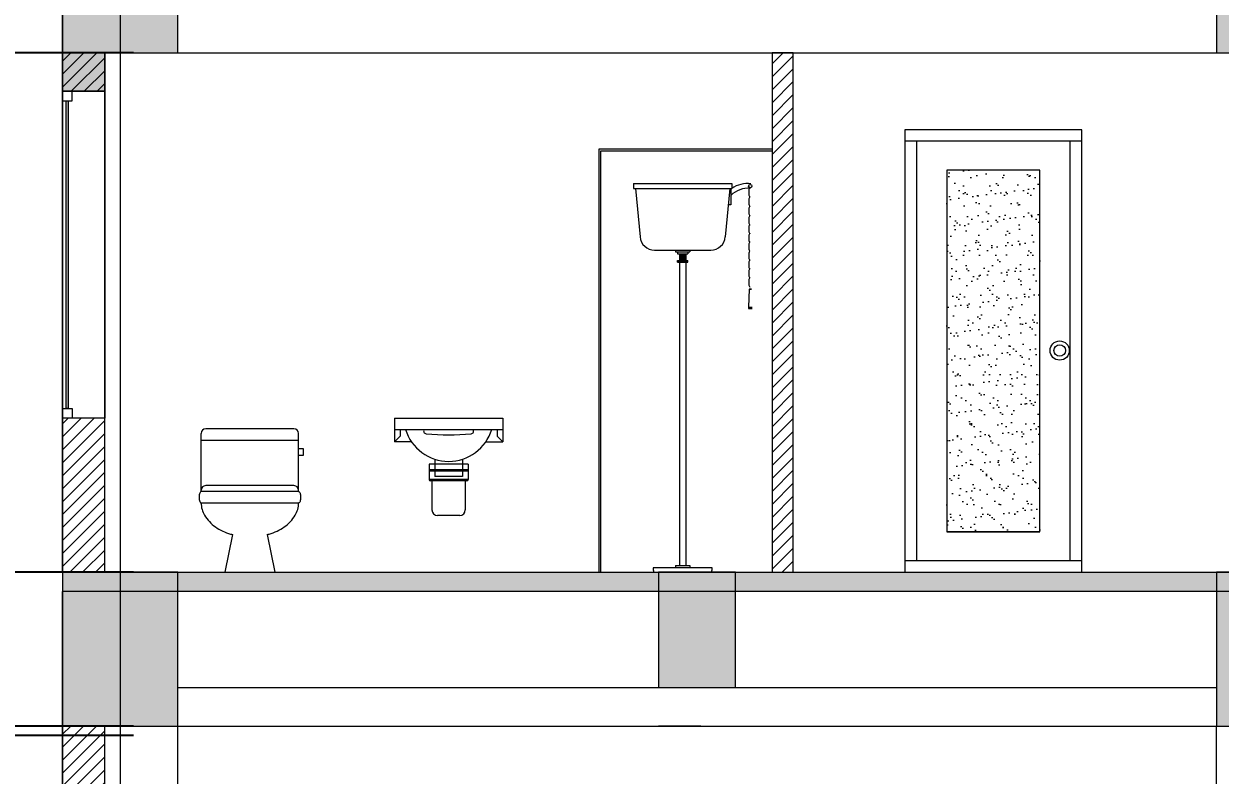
# Model space of a CAD drawing. Header units: millimetres. Extents: x 485872 to 486142, y -52344 to -52207.
# Drawn here: x 486095.54 to 486101.76, y -52331.93 to -52328.03 of the extents above; entities that cross this region are included whole.
import ezdxf

# ---------------------------------------------------------------- set-up
doc = ezdxf.new("R2010")
doc.units = ezdxf.units.MM
doc.header["$LTSCALE"] = 15
doc.header["$PDMODE"] = 2
doc.header["$PDSIZE"] = -10
doc.linetypes.add('DASHDOTX2', pattern=[50.8, 25.4, -12.7, 0, -12.7])
for name, color, linetype in [('Akira01', 7, 'Continuous'), ('Akira02', 8, 'Continuous'), ('G', 8, 'Continuous')]:
    doc.layers.add(name, color=color, linetype=linetype)
doc.styles.get("Standard").update_dxf_attribs({"font": ''})
doc.styles.get('Standard').set_extended_font_data('Flux Architect', italic=True)
doc.dimstyles.get("Standard").update_dxf_attribs({"dimtxt": 0.2, "dimasz": 0.15, "dimexe": 0.1, "dimexo": 0.3, "dimgap": 0.1, "dimtad": 1, "dimzin": 0, "dimdsep": 46, "dimtxsty": 'Standard', "dimblk": 'ARCHTICK', "dimcen": 0.09, "dimdle": 0.1, "dimclrd": 4, "dimclrt": 2, "dimadec": 0, "dimazin": 0, "dimtfac": 1, "dimtofl": 0, "dimtmove": 0, "dimatfit": 3, "dimfxl": 1, "dimtfillclr": 1, "dimtolj": 1, "dimtzin": 0, "dimarcsym": 1})

# ---------------------------------------------------------------- blocks, each defined once
blk = doc.blocks.new('Indoor')
at = {"lineweight": 5}
h = blk.add_hatch(dxfattribs=at)
h.set_pattern_fill('AR-SAND', color=153, scale=53.726984, style=0)
h.set_pattern_definition([(37.5, (631289.6, 71959.21), (-3.38444, 103.52243), [0, -81.66502, 0, -91.33587, 0, -87.30635]), (7.5, (631289.6, 71959.21), (95.08476, 151.6254), [0, -44.05613, 0, -73.60597, 0, -28.20667]), (327.5, (631223.515, 71959.21), (167.31345, 0.30404), [0, -26.86349, 0, -96.70857, 0, -126.25841]), (317.5, (631223.52, 71959.21), (161.51012, 47.15486), [0, -13.43175, 0, -63.39784, 0, -72.53143])])
h.paths.add_polyline_path([(662274.6, 13944), (662758.1, 13944), (662758.1, 15824.4), (662274.6, 15824.4)])
at = {"color": 7, "lineweight": 5}
for p, q in [((662976.4, 16034.4), (662056.4, 16034.4)), ((662056.4, 16034.4), (662056.4, 13734.4)), ((662976.4, 13734.4), (662976.4, 16034.4)), ((662976.4, 15974.4), (662056.4, 15974.4)), ((662116.4, 15974.4), (662116.4, 13794.4)), ((662916.4, 13794.4), (662916.4, 15974.4)), ((662274.6, 15824.4), (662274.6, 13944)), ((662758.1, 15824.4), (662274.6, 15824.4)), ((662758.1, 13944), (662758.1, 15824.4)), ((662274.6, 13944), (662758.1, 13944)), ((662056.4, 13794.4), (662976.4, 13794.4)), ((662056.4, 13734.4), (662976.4, 13734.4))]:
    blk.add_line(p, q, dxfattribs=at)
at = {"linetype": 'Continuous', "lineweight": 5}
blk.add_lwpolyline([(662758.1, 13944), (662274.6, 13944)], dxfattribs=at)
at = {"color": 7, "lineweight": 5}
for radius in [50, 30]:
    blk.add_circle((662861.5, 14886.4), radius, dxfattribs=at)
blk = doc.blocks.new('asdaw')
at = {"layer": 'Akira01', "lineweight": 9}
for p, q in [((712292.2, -38319.8), (712802.2, -38319.8)), ((712292.2, -38319.8), (712292.2, -38344.8)), ((712292.2, -38344.8), (712802.2, -38344.8)), ((712302.2, -38344.8), (712325.8, -38596.9)), ((712792.2, -38344.8), (712768.5, -38596.9)), ((712797.7, -38344.8), (712797.7, -38429.3)), ((712802.2, -38319.8), (712802.2, -38344.8)), ((712797.7, -38429.3), (712784.2, -38429.3)), ((712400.5, -38664.8), (712693.9, -38664.8)), ((712510.2, -38664.8), (712510.2, -38674.8)), ((712510.2, -38674.8), (712584.2, -38674.8)), ((712520.2, -38674.8), (712520.2, -38684.8)), ((712574.2, -38674.8), (712574.2, -38684.8)), ((712584.2, -38664.8), (712584.2, -38674.8)), ((712520.2, -38684.8), (712574.2, -38684.8)), ((712520.2, -38718.6), (712574.2, -38718.6)), ((712520.2, -38728.6), (712520.2, -38718.6)), ((712520.2, -38728.6), (712574.2, -38728.6)), ((712524.2, -38728.6), (712524.2, -38718.6)), ((712529.2, -38728.6), (712529.2, -38718.6)), ((712530.2, -38684.8), (712530.2, -38718.6)), ((712530.2, -38689.8), (712564.2, -38689.8)), ((712530.2, -38694.8), (712564.2, -38694.8)), ((712530.2, -38699.8), (712564.2, -38699.8)), ((712530.2, -38704.8), (712564.2, -38704.8)), ((712530.2, -38709.8), (712564.2, -38709.8)), ((712530.2, -38714.8), (712564.2, -38714.8)), ((712530.2, -38728.6), (712530.2, -40304.8)), ((712534.2, -38728.6), (712534.2, -38718.6)), ((712539.2, -38728.6), (712539.2, -38718.6)), ((712544.2, -38728.6), (712544.2, -38718.6)), ((712549.2, -38728.6), (712549.2, -38718.6)), ((712554.2, -38728.6), (712554.2, -38718.6)), ((712559.2, -38728.6), (712559.2, -38718.6)), ((712564.2, -38684.8), (712564.2, -38718.6)), ((712564.2, -38728.6), (712564.2, -38718.6)), ((712564.2, -38728.6), (712564.2, -40304.8)), ((712569.2, -38728.6), (712569.2, -38718.6)), ((712574.2, -38728.6), (712574.2, -38718.6)), ((712893.2, -38868.5), (712889.5, -38961.9)), ((712893.2, -38868.5), (712905.2, -38868.5)), ((712889.2, -38961.9), (712909.2, -38961.9)), ((712889.2, -38968.5), (712909.2, -38968.5)), ((712394.8, -40314.8), (712699.5, -40314.8)), ((712395, -40339.4), (712699.7, -40339.4)), ((712510.2, -40304.8), (712584.2, -40304.8)), ((712510.2, -40304.8), (712510.2, -40314.8)), ((712584.2, -40304.8), (712584.2, -40314.8))]:
    blk.add_line(p, q, dxfattribs=at)
blk.add_circle((712898.4, -38332.4), 8.69, dxfattribs=at)
for centre, radius, start, end in [((712885.2, -38465.1), 121.1, 83.33512, 136.2581), ((712885.2, -38465.1), 146.1, 83.33512, 124.63102), ((712970.5, -38364.3), 79.9, 172.43195, 180), ((712970.5, -38364.3), 79.9, 180, 187.56805), ((712934.8, -38359.6), 43.9, 162.21611, 172.43195), ((712912.5, -38352.4), 20.5, 142.24686, 162.21611), ((712970.5, -38412.8), 79.9, 172.43195, 180), ((712970.5, -38412.8), 79.9, 180, 187.56805), ((712934.8, -38369.1), 43.9, 187.56805, 197.78389), ((712934.8, -38408), 43.9, 162.21611, 172.43195), ((712934.8, -38417.5), 43.9, 187.56805, 197.78389), ((712912.5, -38376.2), 20.5, 197.78389, 217.75314), ((712912.5, -38400.9), 20.5, 142.24686, 162.21611), ((712912.5, -38424.7), 20.5, 197.78389, 217.75314), ((712970.5, -38461.7), 79.9, 172.43195, 180), ((712970.5, -38461.7), 79.9, 180, 187.56805), ((712934.8, -38457), 43.9, 162.21611, 172.43195), ((712934.8, -38466.4), 43.9, 187.56805, 197.78389), ((712934.8, -38505.9), 43.9, 162.21611, 172.43195), ((712912.5, -38449.8), 20.5, 142.24686, 162.21611), ((712912.5, -38473.6), 20.5, 197.78389, 217.75314), ((712912.5, -38498.7), 20.5, 142.24686, 162.21611), ((712970.5, -38510.6), 79.9, 172.43195, 180), ((712970.5, -38510.6), 79.9, 180, 187.56805), ((712970.5, -38555.7), 79.9, 172.43195, 180), ((712970.5, -38555.7), 79.9, 180, 187.56805), ((712934.8, -38515.4), 43.9, 187.56805, 197.78389), ((712934.8, -38550.9), 43.9, 162.21611, 172.43195), ((712912.5, -38522.5), 20.5, 197.78389, 217.75314), ((712912.5, -38543.8), 20.5, 142.24686, 162.21611), ((712400.5, -38589.8), 75, 185.35583, 270), ((712693.9, -38589.8), 75, 270, 354.64417), ((712970.5, -38601.7), 79.9, 172.43195, 180), ((712970.5, -38601.7), 79.9, 180, 187.56805), ((712934.8, -38560.4), 43.9, 187.56805, 197.78389), ((712934.8, -38596.9), 43.9, 162.21611, 172.43195), ((712934.8, -38606.4), 43.9, 187.56805, 197.78389), ((712912.5, -38567.6), 20.5, 197.78389, 217.75314), ((712912.5, -38589.8), 20.5, 142.24686, 162.21611), ((712970.5, -38646.7), 79.9, 172.43195, 180), ((712970.5, -38646.7), 79.9, 180, 187.56805), ((712934.8, -38642), 43.9, 162.21611, 172.43195), ((712934.8, -38651.5), 43.9, 187.56805, 197.78389), ((712934.8, -38689.9), 43.9, 162.21611, 172.43195), ((712912.5, -38613.6), 20.5, 197.78389, 217.75314), ((712912.5, -38634.8), 20.5, 142.24686, 162.21611), ((712912.5, -38658.6), 20.5, 197.78389, 217.75314), ((712912.5, -38682.7), 20.5, 142.24686, 162.21611), ((712970.5, -38694.6), 79.9, 172.43195, 180), ((712970.5, -38694.6), 79.9, 180, 187.56805), ((712970.5, -38740.6), 79.9, 172.43195, 180), ((712970.5, -38740.6), 79.9, 180, 187.56805), ((712934.8, -38699.4), 43.9, 187.56805, 197.78389), ((712934.8, -38735.9), 43.9, 162.21611, 172.43195), ((712912.5, -38706.5), 20.5, 197.78389, 217.75314), ((712912.5, -38728.7), 20.5, 142.24686, 162.21611), ((712970.5, -38785.7), 79.9, 172.43195, 180), ((712970.5, -38785.7), 79.9, 180, 187.56805), ((712934.8, -38745.4), 43.9, 187.56805, 197.78389), ((712934.8, -38780.9), 43.9, 162.21611, 172.43195), ((712934.8, -38790.4), 43.9, 187.56805, 197.78389), ((712912.5, -38752.5), 20.5, 197.78389, 217.75314), ((712912.5, -38773.8), 20.5, 142.24686, 162.21611), ((712912.5, -38797.6), 20.5, 197.78389, 217.75314), ((712970.5, -38832.6), 79.9, 172.43195, 180), ((712970.5, -38832.6), 79.9, 180, 187.56805), ((712934.8, -38827.9), 43.9, 162.21611, 172.43195), ((712934.8, -38837.4), 43.9, 187.56805, 197.78389), ((712912.5, -38820.7), 20.5, 142.24686, 162.21611), ((712912.5, -38844.5), 20.5, 197.78389, 217.75314), ((712899.2, -38888.2), 20.6, 73.10685, 106.89315), ((712898.9, -38965.2), 10.2, 161.17882, 198.82118), ((712739.6, -40324.3), 345, 178.42802, 182.50286), ((712354.7, -40324.3), 345, 357.49714, 1.57198)]:
    blk.add_arc(centre, radius, start, end, dxfattribs=at)
blk = doc.blocks.new('qweqer')
at = {"layer": 'Akira01', "lineweight": 9}
for p, q in [((750184.4, 228418.5), (749804.4, 228418.5)), ((749784.4, 228148.5), (749784.4, 228398.5)), ((750204.4, 228148.5), (750204.4, 228398.5)), ((749784.4, 228148.5), (749784.4, 228153.5)), ((750184.4, 228173.5), (749804.4, 228173.5)), ((750204.4, 228148.5), (750204.4, 228153.5)), ((749920, 227962.4), (749886.1, 227800.5)), ((750068.9, 227962.4), (750102.8, 227800.5)), ((749886.1, 227800.5), (750102.8, 227800.5))]:
    blk.add_line(p, q, dxfattribs=at)
for points in [[(749784.4, 228148.5, 0.218761), (749781.7, 228147.2, 0.09219), (749778.2, 228141.2, 0.048885), (749776.3, 228133.7, 0.036571), (749775.6, 228123.5, 0.036571), (749776.3, 228113.3, 0.048885), (749778.2, 228105.8, 0.09219), (749781.7, 228099.8, 0.218761), (749784.4, 228098.5, 0.218761)], [(750204.4, 228148.5, -0.218761), (750207.2, 228147.2, -0.09219), (750210.7, 228141.2, -0.048885), (750212.6, 228133.7, -0.036571), (750213.3, 228123.5, -0.036571), (750212.6, 228113.3, -0.048885), (750210.7, 228105.8, -0.09219), (750207.2, 228099.8, -0.218761), (750204.4, 228098.5, -0.218761)], [(749784.4, 228098.5, 0.135602), (749799, 228045.9, 0.106923), (749845.9, 227995.7, 0.081757), (749911.1, 227964.8, 0.00758), (749920, 227962.4, 0.06994)], [(750068.9, 227962.4, 0.00758), (750077.8, 227964.8, 0.081757), (750142.9, 227995.7, 0.106923), (750189.9, 228045.9, 0.135602), (750204.4, 228098.5, 0.135602)]]:
    blk.add_lwpolyline(points, format="xyb", dxfattribs=at)
for centre, start, end in [((749804.4, 228398.5), 90, 180), ((750184.4, 228398.5), 0, 90), ((749804.4, 228153.5), 90, 180), ((750184.4, 228153.5), 0, 90)]:
    blk.add_arc(centre, 20, start, end, dxfattribs=at)
at = {"layer": 'Akira02', "lineweight": 9}
for p, q in [((750204.4, 228368.5), (749784.4, 228368.5)), ((750204.4, 228333.7), (750224.4, 228333.7)), ((750224.4, 228303.7), (750204.4, 228303.7)), ((750224.4, 228333.7), (750224.4, 228303.7)), ((750204.4, 228148.5), (749784.4, 228148.5)), ((750204.4, 228098.5), (749784.4, 228098.5))]:
    blk.add_line(p, q, dxfattribs=at)
blk = doc.blocks.new('adawwqwe')
at = {"layer": 'Akira01', "lineweight": 9}
for p, q in [((746781.7, 237250.5), (747171.7, 237250.5)), ((746781.7, 237250.5), (746781.7, 237165.5)), ((746781.7, 237250.5), (746781.7, 237165.5)), ((746781.7, 237250.5), (747171.7, 237250.5)), ((747171.7, 237250.5), (747171.7, 237165.5)), ((747171.7, 237250.5), (747171.7, 237165.5)), ((746781.7, 237210.5), (747171.7, 237210.5)), ((746781.7, 237210.5), (747171.7, 237210.5)), ((747171.7, 237165.5), (747151.7, 237185.5)), ((746843.4, 237165.5), (746781.7, 237165.5)), ((746843.4, 237165.5), (746781.7, 237165.5)), ((747110, 237165.5), (747171.7, 237165.5)), ((747110, 237165.5), (747171.7, 237165.5)), ((747046.7, 237085.5), (746906.7, 237085.5)), ((746906.7, 237085.5), (746906.7, 237030.5)), ((746906.7, 237085.5), (746906.7, 237030.5)), ((746926.7, 237103.4), (746926.7, 237085.5)), ((746926.7, 237103.4), (746926.7, 237085.5)), ((746926.7, 237085.5), (746926.7, 237040.5)), ((747026.7, 237103.4), (747026.7, 237085.5)), ((747026.7, 237103.4), (747026.7, 237085.5)), ((747026.7, 237085.5), (747026.7, 237040.5)), ((747046.7, 237085.5), (747046.7, 237030.5)), ((747046.7, 237085.5), (747046.7, 237030.5)), ((746916.7, 237025.5), (746916.7, 236920.5)), ((746916.7, 237025.5), (746916.7, 236920.5)), ((747026.7, 237040.5), (746926.7, 237040.5)), ((747036.7, 237025.5), (747036.7, 236920.5)), ((747036.7, 237025.5), (747036.7, 236920.5)), ((747016.7, 236900.5), (746936.7, 236900.5)), ((747016.7, 236900.5), (746936.7, 236900.5))]:
    blk.add_line(p, q, dxfattribs=at)
for centre, radius, start, end in [((746976.7, 237257.5), 162, 196.8528, 343.1472), ((746976.7, 237257.5), 162, 196.8528, 343.1472), ((746911.7, 237030.5), 5, 180, 270), ((746911.7, 237030.5), 5, 180, 270), ((747041.7, 237030.5), 5, 270, 0), ((747041.7, 237030.5), 5, 270, 0), ((746936.7, 236920.5), 20, 180, 270), ((746936.7, 236920.5), 20, 180, 270), ((747016.7, 236920.5), 20, 270, 0), ((747016.7, 236920.5), 20, 270, 0)]:
    blk.add_arc(centre, radius, start, end, dxfattribs=at)
at = {"layer": 'Akira02', "lineweight": 9}
for p, q in [((746781.7, 237165.5), (746801.7, 237185.5)), ((746801.7, 237210.5), (746801.7, 237185.5)), ((747151.7, 237210.5), (747151.7, 237185.5)), ((747046.7, 237085.5), (746906.7, 237085.5)), ((747046.7, 237065.5), (746906.7, 237065.5)), ((747046.7, 237060.5), (746906.7, 237060.5)), ((747046.7, 237030.5), (746906.7, 237030.5)), ((747041.7, 237025.5), (746911.7, 237025.5)), ((747041.7, 237025.5), (746911.7, 237025.5))]:
    blk.add_line(p, q, dxfattribs=at)
for centre, radius, start, end in [((746896.7, 237204.5), 10, 143.1122, 264.2788), ((746976.7, 238003), 812.5, 264.2788, 275.7212), ((747056.7, 237204.5), 10, 275.7212, 36.8878)]:
    blk.add_arc(centre, radius, start, end, dxfattribs=at)
blk = doc.blocks.new('_ArchTick')
at = {"color": 0, "const_width": 0.15}
blk.add_lwpolyline([(-0.5, -0.5), (0.5, 0.5)], dxfattribs=at)
blk = doc.blocks.new('*D198')
at = {"color": 4, "linetype": 'Continuous', "lineweight": -2, "transparency": 16777216}
blk.add_line((486091.3396, -52334.4766), (486091.3396, -52331.6266), dxfattribs=at)
at = {"color": 0, "linetype": 'Continuous', "lineweight": -2, "transparency": 16777216}
for p, q in [((486096.1089, -52331.7266), (486091.2396, -52331.7266)), ((486096.1089, -52334.3766), (486091.2396, -52334.3766))]:
    blk.add_line(p, q, dxfattribs=at)
at = {"layer": 'Defpoints', "color": 0, "linetype": 'Continuous', "lineweight": 13, "transparency": 16777216}
for p in [(486091.3396, -52331.7266), (486096.4089, -52331.7266), (486096.4089, -52334.3766)]:
    blk.add_point(p, dxfattribs=at)
at = {"color": 4, "linetype": 'Continuous', "lineweight": -2, "transparency": 16777216, "xscale": 0.15, "yscale": 0.15, "zscale": 0.15}
for p, rotation in [((486091.3396, -52331.7266), 90), ((486091.3396, -52334.3766), 270)]:
    blk.add_blockref('_ArchTick', p, dxfattribs=dict(at, rotation=rotation))
at = {"color": 2, "linetype": 'Continuous', "lineweight": 13, "transparency": 16777216, "insert": (486091.1374, -52333.0516), "char_height": 0.2, "attachment_point": 5, "rotation": 90}
blk.add_mtext('\\A1;2.65', dxfattribs=at)
blk = doc.blocks.new('*D199')
at = {"color": 4, "linetype": 'Continuous', "lineweight": -2, "transparency": 16777216}
blk.add_line((486091.3396, -52331.8266), (486091.3396, -52330.7766), dxfattribs=at)
at = {"color": 0, "linetype": 'Continuous', "lineweight": -2, "transparency": 16777216}
for p, q in [((486096.1089, -52330.8766), (486091.2396, -52330.8766)), ((486096.1089, -52331.7266), (486091.2396, -52331.7266))]:
    blk.add_line(p, q, dxfattribs=at)
at = {"layer": 'Defpoints', "color": 0, "linetype": 'Continuous', "lineweight": 13, "transparency": 16777216}
for p in [(486091.3396, -52330.8766), (486096.4089, -52330.8766), (486096.4089, -52331.7266)]:
    blk.add_point(p, dxfattribs=at)
at = {"color": 4, "linetype": 'Continuous', "lineweight": -2, "transparency": 16777216, "xscale": 0.15, "yscale": 0.15, "zscale": 0.15}
for p, rotation in [((486091.3396, -52330.8766), 90), ((486091.3396, -52331.7266), 270)]:
    blk.add_blockref('_ArchTick', p, dxfattribs=dict(at, rotation=rotation))
at = {"color": 2, "linetype": 'Continuous', "lineweight": 13, "transparency": 16777216, "insert": (486091.1374, -52331.3016), "char_height": 0.2, "attachment_point": 5, "rotation": 90}
blk.add_mtext('\\A1;0.85', dxfattribs=at)
blk = doc.blocks.new('*D200')
at = {"color": 4, "linetype": 'Continuous', "lineweight": -2, "transparency": 16777216}
blk.add_line((486091.3396, -52330.9766), (486091.3396, -52328.0766), dxfattribs=at)
at = {"color": 0, "linetype": 'Continuous', "lineweight": -2, "transparency": 16777216}
for p, q in [((486096.1089, -52328.1766), (486091.2396, -52328.1766)), ((486096.1089, -52330.8766), (486091.2396, -52330.8766))]:
    blk.add_line(p, q, dxfattribs=at)
at = {"layer": 'Defpoints', "color": 0, "linetype": 'Continuous', "lineweight": 13, "transparency": 16777216}
for p in [(486091.3396, -52328.1766), (486096.4089, -52328.1766), (486096.4089, -52330.8766)]:
    blk.add_point(p, dxfattribs=at)
at = {"color": 4, "linetype": 'Continuous', "lineweight": -2, "transparency": 16777216, "xscale": 0.15, "yscale": 0.15, "zscale": 0.15}
for p, rotation in [((486091.3396, -52328.1766), 90), ((486091.3396, -52330.8766), 270)]:
    blk.add_blockref('_ArchTick', p, dxfattribs=dict(at, rotation=rotation))
at = {"color": 2, "linetype": 'Continuous', "lineweight": 13, "transparency": 16777216, "insert": (486091.1374, -52329.5266), "char_height": 0.2, "attachment_point": 5, "rotation": 90}
blk.add_mtext('\\A1;2.70', dxfattribs=at)
blk = doc.blocks.new('*D201')
at = {"color": 4, "linetype": 'Continuous', "lineweight": -2, "transparency": 16777216}
blk.add_line((486091.3396, -52331.7766), (486091.3396, -52330.7766), dxfattribs=at)
at = {"color": 0, "linetype": 'Continuous', "lineweight": -2, "transparency": 16777216}
for p, q in [((486096.1089, -52330.8766), (486091.2396, -52330.8766)), ((486096.1089, -52331.6766), (486091.2396, -52331.6766))]:
    blk.add_line(p, q, dxfattribs=at)
at = {"layer": 'Defpoints', "color": 0, "linetype": 'Continuous', "lineweight": 13, "transparency": 16777216}
for p in [(486091.3396, -52330.8766), (486096.4089, -52330.8766), (486096.4089, -52331.6766)]:
    blk.add_point(p, dxfattribs=at)
at = {"color": 4, "linetype": 'Continuous', "lineweight": -2, "transparency": 16777216, "xscale": 0.15, "yscale": 0.15, "zscale": 0.15}
for p, rotation in [((486091.3396, -52330.8766), 90), ((486091.3396, -52331.6766), 270)]:
    blk.add_blockref('_ArchTick', p, dxfattribs=dict(at, rotation=rotation))
at = {"color": 2, "linetype": 'Continuous', "lineweight": 13, "transparency": 16777216, "insert": (486091.1374, -52331.2766), "char_height": 0.2, "attachment_point": 5, "rotation": 90}
blk.add_mtext('\\A1;0.80', dxfattribs=at)
blk = doc.blocks.new('*D202')
at = {"color": 4, "linetype": 'Continuous', "lineweight": -2, "transparency": 16777216}
blk.add_line((486091.3396, -52330.9766), (486091.3396, -52328.0766), dxfattribs=at)
at = {"color": 0, "linetype": 'Continuous', "lineweight": -2, "transparency": 16777216}
for p, q in [((486096.1089, -52328.1766), (486091.2396, -52328.1766)), ((486096.1089, -52330.8766), (486091.2396, -52330.8766))]:
    blk.add_line(p, q, dxfattribs=at)
at = {"layer": 'Defpoints', "color": 0, "linetype": 'Continuous', "lineweight": 13, "transparency": 16777216}
for p in [(486091.3396, -52328.1766), (486096.4089, -52328.1766), (486096.4089, -52330.8766)]:
    blk.add_point(p, dxfattribs=at)
at = {"color": 4, "linetype": 'Continuous', "lineweight": -2, "transparency": 16777216, "xscale": 0.15, "yscale": 0.15, "zscale": 0.15}
for p, rotation in [((486091.3396, -52328.1766), 90), ((486091.3396, -52330.8766), 270)]:
    blk.add_blockref('_ArchTick', p, dxfattribs=dict(at, rotation=rotation))
at = {"color": 2, "linetype": 'Continuous', "lineweight": 13, "transparency": 16777216, "insert": (486091.1374, -52329.5266), "char_height": 0.2, "attachment_point": 5, "rotation": 90}
blk.add_mtext('\\A1;2.70', dxfattribs=at)
blk = doc.blocks.new('*D203')
at = {"color": 4, "linetype": 'Continuous', "lineweight": -2, "transparency": 16777216}
blk.add_line((486091.3396, -52328.2766), (486091.3396, -52327.2766), dxfattribs=at)
at = {"color": 0, "linetype": 'Continuous', "lineweight": -2, "transparency": 16777216}
for p, q in [((486096.1089, -52327.3766), (486091.2396, -52327.3766)), ((486096.1089, -52328.1766), (486091.2396, -52328.1766))]:
    blk.add_line(p, q, dxfattribs=at)
at = {"layer": 'Defpoints', "color": 0, "linetype": 'Continuous', "lineweight": 13, "transparency": 16777216}
for p in [(486091.3396, -52327.3766), (486096.4089, -52327.3766), (486096.4089, -52328.1766)]:
    blk.add_point(p, dxfattribs=at)
at = {"color": 4, "linetype": 'Continuous', "lineweight": -2, "transparency": 16777216, "xscale": 0.15, "yscale": 0.15, "zscale": 0.15}
for p, rotation in [((486091.3396, -52327.3766), 90), ((486091.3396, -52328.1766), 270)]:
    blk.add_blockref('_ArchTick', p, dxfattribs=dict(at, rotation=rotation))
at = {"color": 2, "linetype": 'Continuous', "lineweight": 13, "transparency": 16777216, "insert": (486091.1374, -52327.7766), "char_height": 0.2, "attachment_point": 5, "rotation": 90}
blk.add_mtext('\\A1;0.80', dxfattribs=at)

msp = doc.modelspace()

# ---------------------------------------------------------------- hatches: boundary and pattern name
at = {"linetype": 'Continuous', "lineweight": 13}
h = msp.add_hatch(color=256, dxfattribs=at)
h.dxf.hatch_style = 1
h.paths.add_polyline_path([(486095.7389, -52328.1766), (486096.3389, -52328.1766), (486096.3389, -52327.3766), (486095.7389, -52327.3766)])
h = msp.add_hatch(color=256, dxfattribs=at)
h.dxf.hatch_style = 1
h.paths.add_polyline_path([(486101.7389, -52328.1766), (486102.3389, -52328.1766), (486102.3389, -52327.3766), (486101.7389, -52327.3766)])
at = {"linetype": 'Continuous', "lineweight": 13, "true_color": 0xb64b2b}
h = msp.add_hatch(dxfattribs=at)
h.set_pattern_fill('ANSI31', color=15, scale=0.015)
h.set_pattern_definition([(45, (485386.416567, -52329.337264), (-0.0336759605, 0.0336759605), [])])
h.paths.add_polyline_path([(486095.9589, -52330.0766), (486095.7389, -52330.0766), (486095.7389, -52330.8766), (486095.9589, -52330.8766)])
h.paths.add_polyline_path([(486095.9589, -52328.1766), (486095.7389, -52328.1766), (486095.7389, -52328.3766), (486095.7889, -52328.3766), (486095.9589, -52328.3766)])
h.paths.add_polyline_path([(486099.5389, -52328.1766), (486099.4289, -52328.1766), (486099.4289, -52330.8766), (486099.5389, -52330.8766)])
h.paths.add_polyline_path([(486107.2089, -52328.1766), (486107.0989, -52328.1766), (486107.0989, -52328.4766), (486107.2089, -52328.4766)])
h.paths.add_polyline_path([(486115.9789, -52328.1766), (486115.8689, -52328.1766), (486115.8689, -52328.4766), (486115.9789, -52328.4766)])
h.paths.add_polyline_path([(486123.6489, -52328.1766), (486123.5389, -52328.1766), (486123.5389, -52330.8766), (486123.6489, -52330.8766)])
h.paths.add_polyline_path([(486127.3389, -52330.0766), (486127.2889, -52330.0766), (486127.1189, -52330.0766), (486127.1189, -52330.8766), (486127.3389, -52330.8766)])
h.paths.add_polyline_path([(486127.3389, -52328.1766), (486127.1189, -52328.1766), (486127.1189, -52328.3766), (486127.3389, -52328.3766)])
at = {"linetype": 'Continuous', "lineweight": 13}
h = msp.add_hatch(color=256, dxfattribs=at)
h.dxf.hatch_style = 1
h.paths.add_polyline_path([(486095.7389, -52328.1766), (486095.9589, -52328.1766), (486095.9589, -52328.3766), (486095.7389, -52328.3766)])
h = msp.add_hatch(color=143, dxfattribs=at)
h.dxf.hatch_style = 1
h.paths.add_polyline_path([(486095.7589, -52330.0266), (486095.7589, -52328.4266), (486095.7689, -52328.4266), (486095.7689, -52330.0266)])
h = msp.add_hatch(color=256, dxfattribs=at)
h.dxf.hatch_style = 1
h.paths.add_polyline_path([(486095.7389, -52331.6766), (486096.3389, -52331.6766), (486096.3389, -52330.8766), (486095.7389, -52330.8766)])
h = msp.add_hatch(color=256, dxfattribs=at)
h.dxf.hatch_style = 1
h.paths.add_polyline_path([(486095.7389, -52331.6766), (486096.3389, -52331.6766), (486096.3389, -52330.8766), (486095.7389, -52330.8766)])
h = msp.add_hatch(color=256, dxfattribs=at)
h.dxf.hatch_style = 1
h.paths.add_polyline_path([(486095.7389, -52330.8766), (486095.7389, -52330.9766), (486127.3389, -52330.9766), (486127.3389, -52331.0766), (486127.3389, -52330.8766)])
h = msp.add_hatch(color=256, dxfattribs=at)
h.dxf.hatch_style = 1
h.paths.add_polyline_path([(486098.8389, -52331.4766), (486099.2389, -52331.4766), (486099.2389, -52330.8766), (486098.8389, -52330.8766)])
h = msp.add_hatch(color=256, dxfattribs=at)
h.dxf.hatch_style = 1
h.paths.add_polyline_path([(486098.8389, -52331.4766), (486099.2389, -52331.4766), (486099.2389, -52330.8766), (486098.8389, -52330.8766)])
h = msp.add_hatch(color=256, dxfattribs=at)
h.dxf.hatch_style = 1
h.paths.add_polyline_path([(486101.7389, -52331.6766), (486102.3389, -52331.6766), (486102.3389, -52330.8766), (486101.7389, -52330.8766)])
h = msp.add_hatch(color=256, dxfattribs=at)
h.dxf.hatch_style = 1
h.paths.add_polyline_path([(486101.7389, -52331.6766), (486102.3389, -52331.6766), (486102.3389, -52330.8766), (486101.7389, -52330.8766)])
at = {"linetype": 'Continuous', "lineweight": 13, "true_color": 0xb64b2b}
h = msp.add_hatch(dxfattribs=at)
h.set_pattern_fill('ANSI31', color=15, scale=0.015)
h.set_pattern_definition([(45, (485386.416567, -52287.037264), (-0.0336759605, 0.0336759605), [])])
h.paths.add_polyline_path([(486095.9589, -52331.6766), (486095.7389, -52331.6766), (486095.7389, -52334.3766), (486095.9589, -52334.3766)])

# ---------------------------------------------------------------- linework, layer by layer
at = {"color": 6, "linetype": 'DASHDOTX2', "lineweight": 13}
for p, q in [((486096.0389, -52306.3766), (486096.0389, -52331.6766)), ((486096.0389, -52330.8766), (486096.0389, -52342.3766))]:
    msp.add_line(p, q, dxfattribs=at)
at = {"linetype": 'Continuous', "lineweight": 13}
for p, q in [((486095.7389, -52330.8766), (486095.7389, -52327.4766)), ((486095.7389, -52330.8766), (486095.7389, -52327.4766)), ((486095.7389, -52331.6766), (486095.7389, -52330.9766)), ((486095.7389, -52334.3766), (486095.7389, -52331.0568)), ((486095.7389, -52334.3766), (486095.7389, -52331.3175))]:
    msp.add_line(p, q, dxfattribs=at)
for points in [[(486095.7389, -52328.1766), (486096.3389, -52328.1766), (486096.3389, -52327.3766), (486095.7389, -52327.3766)], [(486101.7389, -52328.1766), (486102.3389, -52328.1766), (486102.3389, -52327.3766), (486101.7389, -52327.3766)], [(486095.7389, -52330.8766), (486095.9589, -52330.8766), (486095.9589, -52328.1766), (486095.7389, -52328.1766)], [(486095.7389, -52328.1766), (486095.9589, -52328.1766), (486095.9589, -52328.3766), (486095.7389, -52328.3766)], [(486099.4289, -52330.8766), (486099.5389, -52330.8766), (486099.5389, -52328.1766), (486099.4289, -52328.1766)], [(486095.7389, -52328.3766), (486095.9589, -52328.3766), (486095.9589, -52330.0766), (486095.7389, -52330.0766)], [(486095.7389, -52331.6766), (486096.3389, -52331.6766), (486096.3389, -52330.8766), (486095.7389, -52330.8766)], [(486095.7389, -52331.6766), (486096.3389, -52331.6766), (486096.3389, -52330.8766), (486095.7389, -52330.8766)], [(486098.8389, -52331.4766), (486099.2389, -52331.4766), (486099.2389, -52330.8766), (486098.8389, -52330.8766)], [(486098.8389, -52331.4766), (486099.2389, -52331.4766), (486099.2389, -52330.8766), (486098.8389, -52330.8766)], [(486101.7389, -52331.6766), (486102.3389, -52331.6766), (486102.3389, -52330.8766), (486101.7389, -52330.8766)], [(486101.7389, -52331.6766), (486102.3389, -52331.6766), (486102.3389, -52330.8766), (486101.7389, -52330.8766)], [(486095.7389, -52334.3766), (486095.9589, -52334.3766), (486095.9589, -52331.6766), (486095.7389, -52331.6766)]]:
    msp.add_lwpolyline(points, close=True, dxfattribs=at)
for points in [[(486096.3389, -52328.1766), (486101.7389, -52328.1766)], [(486095.7389, -52328.3766), (486095.7389, -52328.4266), (486095.7889, -52328.4266), (486095.7889, -52328.3766), (486095.7389, -52328.3766)], [(486095.7389, -52330.0766), (486095.7389, -52330.0266), (486095.7889, -52330.0266), (486095.7889, -52330.0766), (486095.7389, -52330.0766)], [(486095.7389, -52330.8766), (486127.3389, -52330.8766), (486127.3389, -52331.0766), (486127.3389, -52331.0766), (486127.3389, -52330.9766), (486095.7389, -52330.9766)], [(486098.8389, -52330.8766), (486099.0589, -52330.8766)], [(486096.3389, -52331.4766), (486101.7389, -52331.4766)], [(486096.3389, -52331.4766), (486101.7389, -52331.4766)], [(486095.7389, -52331.6766), (486095.9589, -52331.6766)], [(486096.3389, -52331.6766), (486101.7389, -52331.6766)], [(486096.3389, -52331.6766), (486101.7389, -52331.6766)], [(486099.0589, -52331.6766), (486098.8389, -52331.6766)]]:
    msp.add_lwpolyline(points, dxfattribs=at)
at = {"color": 143, "linetype": 'Continuous', "lineweight": 13}
msp.add_lwpolyline([(486095.7589, -52330.0266), (486095.7589, -52328.4266), (486095.7689, -52328.4266), (486095.7689, -52330.0266)], close=True, dxfattribs=at)
at = {"color": 153, "linetype": 'Continuous', "lineweight": 13}
for points in [[(486098.5289, -52330.8766), (486098.5289, -52328.6766), (486099.4289, -52328.6766)], [(486098.5389, -52330.8766), (486098.5389, -52328.6866), (486099.4289, -52328.6866)]]:
    msp.add_lwpolyline(points, dxfattribs=at)
at = {"layer": 'G', "lineweight": 0}
for p, q in [((486096.3389, -52333.4406), (486096.3389, -52331.6766)), ((486101.7389, -52340.891), (486101.7389, -52331.6766))]:
    msp.add_line(p, q, dxfattribs=at)

# ---------------------------------------------------------------- block references
at = {"linetype": 'Continuous', "lineweight": 13}
for name, p, xscale, yscale, zscale in [('Indoor', (485438.0625, -52344.6111), 0.001, 0.001, 0.001), ('asdaw', (485386.4166, -52290.5373), 0.001, 0.001, 0.001), ('adawwqwe', (485018.3247, -52672.9167), 0.001445054945055073, 0.001445054945055073, 0.001445054945055073), ('qweqer', (485192.4767, -52605.5262), 0.001205658123130256, 0.001205658123130256, 0.001205658123130256)]:
    msp.add_blockref(name, p, dxfattribs=dict(at, xscale=xscale, yscale=yscale, zscale=zscale))

# ---------------------------------------------------------------- dimensions: what is measured, and where the dimension line sits
for base, p1, p2, picture, middle in [((486091.3396, -52327.3766), (486096.4089, -52328.1766), (486096.4089, -52327.3766), '*D203', (486091.1374, -52327.7766)), ((486091.3396, -52328.1766), (486096.4089, -52330.8766), (486096.4089, -52328.1766), '*D200', (486091.1374, -52329.5266)), ((486091.3396, -52328.1766), (486096.4089, -52330.8766), (486096.4089, -52328.1766), '*D202', (486091.1374, -52329.5266)), ((486091.3396, -52330.8766), (486096.4089, -52331.7266), (486096.4089, -52330.8766), '*D199', (486091.1374, -52331.3016)), ((486091.3396, -52330.8766), (486096.4089, -52331.6766), (486096.4089, -52330.8766), '*D201', (486091.1374, -52331.2766)), ((486091.3396, -52331.7266), (486096.4089, -52334.3766), (486096.4089, -52331.7266), '*D198', (486091.1374, -52333.0516))]:
    dim = msp.add_linear_dim(base=base, p1=p1, p2=p2, angle=90, dimstyle='Standard', override={"dimtmove": 1}, dxfattribs=at)
    dim.commit()
    dim.dimension.update_dxf_attribs({"geometry": picture, "text_midpoint": middle})

doc.saveas('drawing.dxf')
